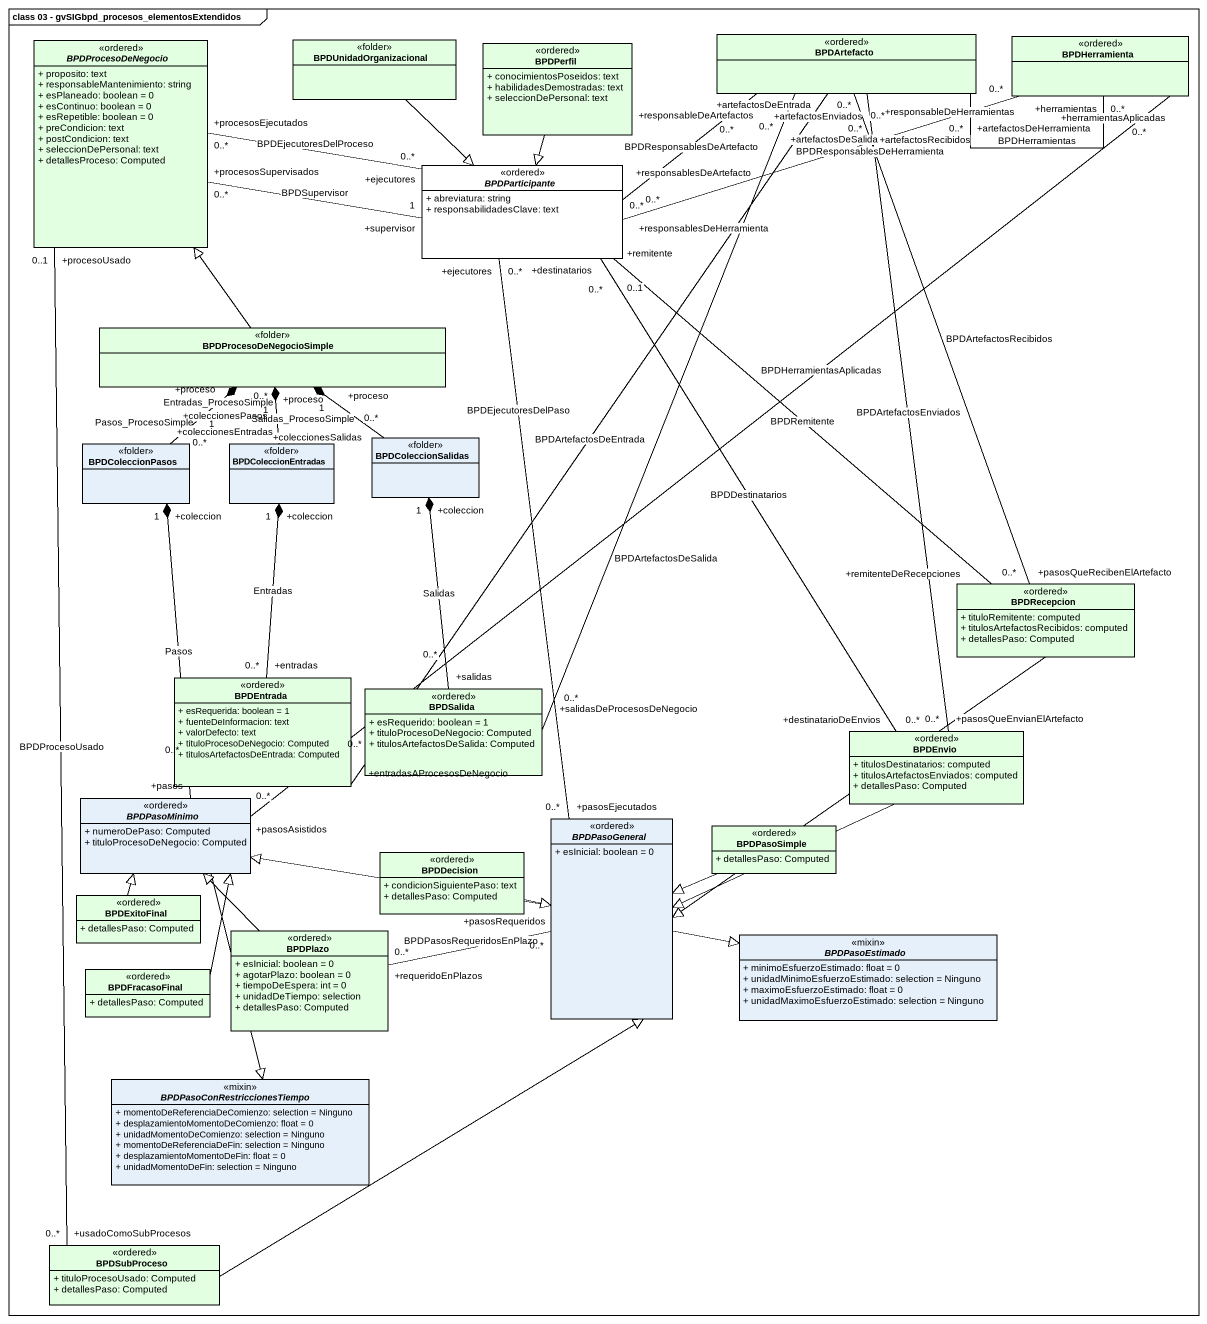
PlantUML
@startuml
mainframe class 03 - gvSIGbpd_procesos_elementosExtendidos
hide circle
hide empty members
skinparam classAttributeIconSize 0
abstract class BPDProcesoDeNegocio <<ordered>> #E2FFE2 {
  + proposito: text
  + responsableMantenimiento: string
  + esPlaneado: boolean = 0
  + esContinuo: boolean = 0
  + esRepetible: boolean = 0
  + preCondicion: text
  + postCondicion: text
  + seleccionDePersonal: text
  + detallesProceso: Computed
}
class BPDUnidadOrganizacional <<folder>> #E2FFE2
class BPDPerfil <<ordered>> #E2FFE2 {
  + conocimientosPoseidos: text
  + habilidadesDemostradas: text
  + seleccionDePersonal: text
}
class BPDArtefacto <<ordered>> #E2FFE2
class BPDHerramienta <<ordered>> #E2FFE2
abstract class BPDParticipante <<ordered>> #FFFFFF {
  + abreviatura: string
  + responsabilidadesClave: text
}
class BPDProcesoDeNegocioSimple <<folder>> #E2FFE2
class BPDColeccionSalidas <<folder>>
class BPDColeccionPasos <<folder>>
class BPDColeccionEntradas <<folder>>
class BPDRecepcion <<ordered>> #E2FFE2 {
  + tituloRemitente: computed
  + titulosArtefactosRecibidos: computed
  + detallesPaso: Computed
}
class BPDEntrada <<ordered>> #E2FFE2 {
  + esRequerida: boolean = 1
  + fuenteDeInformacion: text
  + valorDefecto: text
  + tituloProcesoDeNegocio: Computed
  + titulosArtefactosDeEntrada: Computed
}
class BPDSalida <<ordered>> #E2FFE2 {
  + esRequerido: boolean = 1
  + tituloProcesoDeNegocio: Computed
  + titulosArtefactosDeSalida: Computed
}
class BPDEnvio <<ordered>> #E2FFE2 {
  + titulosDestinatarios: computed
  + titulosArtefactosEnviados: computed
  + detallesPaso: Computed
}
abstract class BPDPasoMinimo <<ordered>> {
  + numeroDePaso: Computed
  + tituloProcesoDeNegocio: Computed
}
abstract class BPDPasoGeneral <<ordered>> {
  + esInicial: boolean = 0
}
class BPDPasoSimple <<ordered>> #E2FFE2 {
  + detallesPaso: Computed
}
class BPDDecision <<ordered>> #E2FFE2 {
  + condicionSiguientePaso: text
  + detallesPaso: Computed
}
class BPDExitoFinal <<ordered>> #E2FFE2 {
  + detallesPaso: Computed
}
class BPDPlazo <<ordered>> #E2FFE2 {
  + esInicial: boolean = 0
  + agotarPlazo: boolean = 0
  + tiempoDeEspera: int = 0
  + unidadDeTiempo: selection
  + detallesPaso: Computed
}
abstract class BPDPasoEstimado <<mixin>> {
  + minimoEsfuerzoEstimado: float = 0
  + unidadMinimoEsfuerzoEstimado: selection = Ninguno
  + maximoEsfuerzoEstimado: float = 0
  + unidadMaximoEsfuerzoEstimado: selection = Ninguno
}
class BPDFracasoFinal <<ordered>> #E2FFE2 {
  + detallesPaso: Computed
}
abstract class "BPDPasoConRestriccionesTiempo" as BPDPasoConRestriccionesTiemp <<mixin>> {
  + momentoDeReferenciaDeComienzo: selection = Ninguno
  + desplazamientoMomentoDeComienzo: float = 0
  + unidadMomentoDeComienzo: selection = Ninguno
  + momentoDeReferenciaDeFin: selection = Ninguno
  + desplazamientoMomentoDeFin: float = 0
  + unidadMomentoDeFin: selection = Ninguno
}
class BPDSubProceso <<ordered>> #E2FFE2 {
  + tituloProcesoUsado: Computed
  + detallesPaso: Computed
}
BPDProcesoDeNegocio "+procesosSupervisados\n0..*" -right- "+supervisor\n1" BPDParticipante : BPDSupervisor
BPDProcesoDeNegocio "+procesosEjecutados\n0..*" -right- "+ejecutores\n0..*" BPDParticipante : BPDEjecutoresDelProceso
BPDUnidadOrganizacional --|> BPDParticipante
BPDPerfil --|> BPDParticipante
BPDArtefacto "+artefactosDeHerramienta\n0..*" -right- "+herramientas\n0..*" BPDHerramienta : BPDHerramientas
BPDArtefacto "+responsableDeArtefactos\n0..*" -left- "+responsablesDeArtefacto\n0..*" BPDParticipante : BPDResponsablesDeArtefacto
BPDHerramienta "+responsableDeHerramientas\n0..*" -left- "+responsablesDeHerramienta\n0..*" BPDParticipante : BPDResponsablesDeHerramienta
BPDProcesoDeNegocioSimple -up-|> BPDProcesoDeNegocio
BPDColeccionSalidas "+coleccionesSalidas\n0..*" -up-* "+proceso\n1" BPDProcesoDeNegocioSimple : Salidas_ProcesoSimple
BPDColeccionPasos "+coleccionesPasos\n0..*" -up-* "+proceso\n1" BPDProcesoDeNegocioSimple : Pasos_ProcesoSimple
BPDColeccionEntradas "+coleccionesEntradas\n0..*" -up-* "+proceso\n1" BPDProcesoDeNegocioSimple : Entradas_ProcesoSimple
BPDRecepcion "+pasosQueRecibenElArtefacto\n0..*" -up- "+artefactosRecibidos\n0..*" BPDArtefacto : BPDArtefactosRecibidos
BPDRecepcion "+remitenteDeRecepciones" -up- "+remitente\n0..1" BPDParticipante : BPDRemitente
BPDRecepcion --|> BPDPasoGeneral
BPDEntrada "+entradasAProcesosDeNegocio\n0..*" -up- "+artefactosDeEntrada\n0..*" BPDArtefacto : BPDArtefactosDeEntrada
BPDEntrada "+entradas\n0..*" -up-* "+coleccion\n1" BPDColeccionEntradas : Entradas
BPDSalida "+salidasDeProcesosDeNegocio\n0..*" -up- "+artefactosDeSalida\n0..*" BPDArtefacto : BPDArtefactosDeSalida
BPDSalida "+salidas\n0..*" -up-* "+coleccion\n1" BPDColeccionSalidas : Salidas
BPDEnvio "+pasosQueEnvianElArtefacto\n0..*" -up- "+artefactosEnviados\n0..*" BPDArtefacto : BPDArtefactosEnviados
BPDEnvio "+destinatarioDeEnvios\n0..*" -up- "+destinatarios\n0..*" BPDParticipante : BPDDestinatarios
BPDEnvio -left-|> BPDPasoGeneral
BPDPasoMinimo "+pasosAsistidos\n0..*" -up- "+herramientasAplicadas\n0..*" BPDHerramienta : BPDHerramientasAplicadas
BPDPasoMinimo "+pasos\n0..*" -up-* "+coleccion\n1" BPDColeccionPasos : Pasos
BPDPasoMinimo --|> BPDPasoConRestriccionesTiemp
BPDPasoGeneral "+pasosEjecutados\n0..*" -up- "+ejecutores\n0..*" BPDParticipante : BPDEjecutoresDelPaso
BPDPasoGeneral -left-|> BPDPasoMinimo
BPDPasoGeneral -right-|> BPDPasoEstimado
BPDPasoSimple -left-|> BPDPasoGeneral
BPDDecision -right-|> BPDPasoGeneral
BPDExitoFinal -up-|> BPDPasoMinimo
BPDPlazo -up-|> BPDPasoMinimo
BPDPlazo "+requeridoEnPlazos\n0..*" -right- "+pasosRequeridos\n0..*" BPDPasoGeneral : BPDPasosRequeridosEnPlazo
BPDFracasoFinal -up-|> BPDPasoMinimo
BPDSubProceso "+usadoComoSubProcesos\n0..*" -up- "+procesoUsado\n0..1" BPDProcesoDeNegocio : BPDProcesoUsado
BPDSubProceso -up-|> BPDPasoGeneral
@enduml
